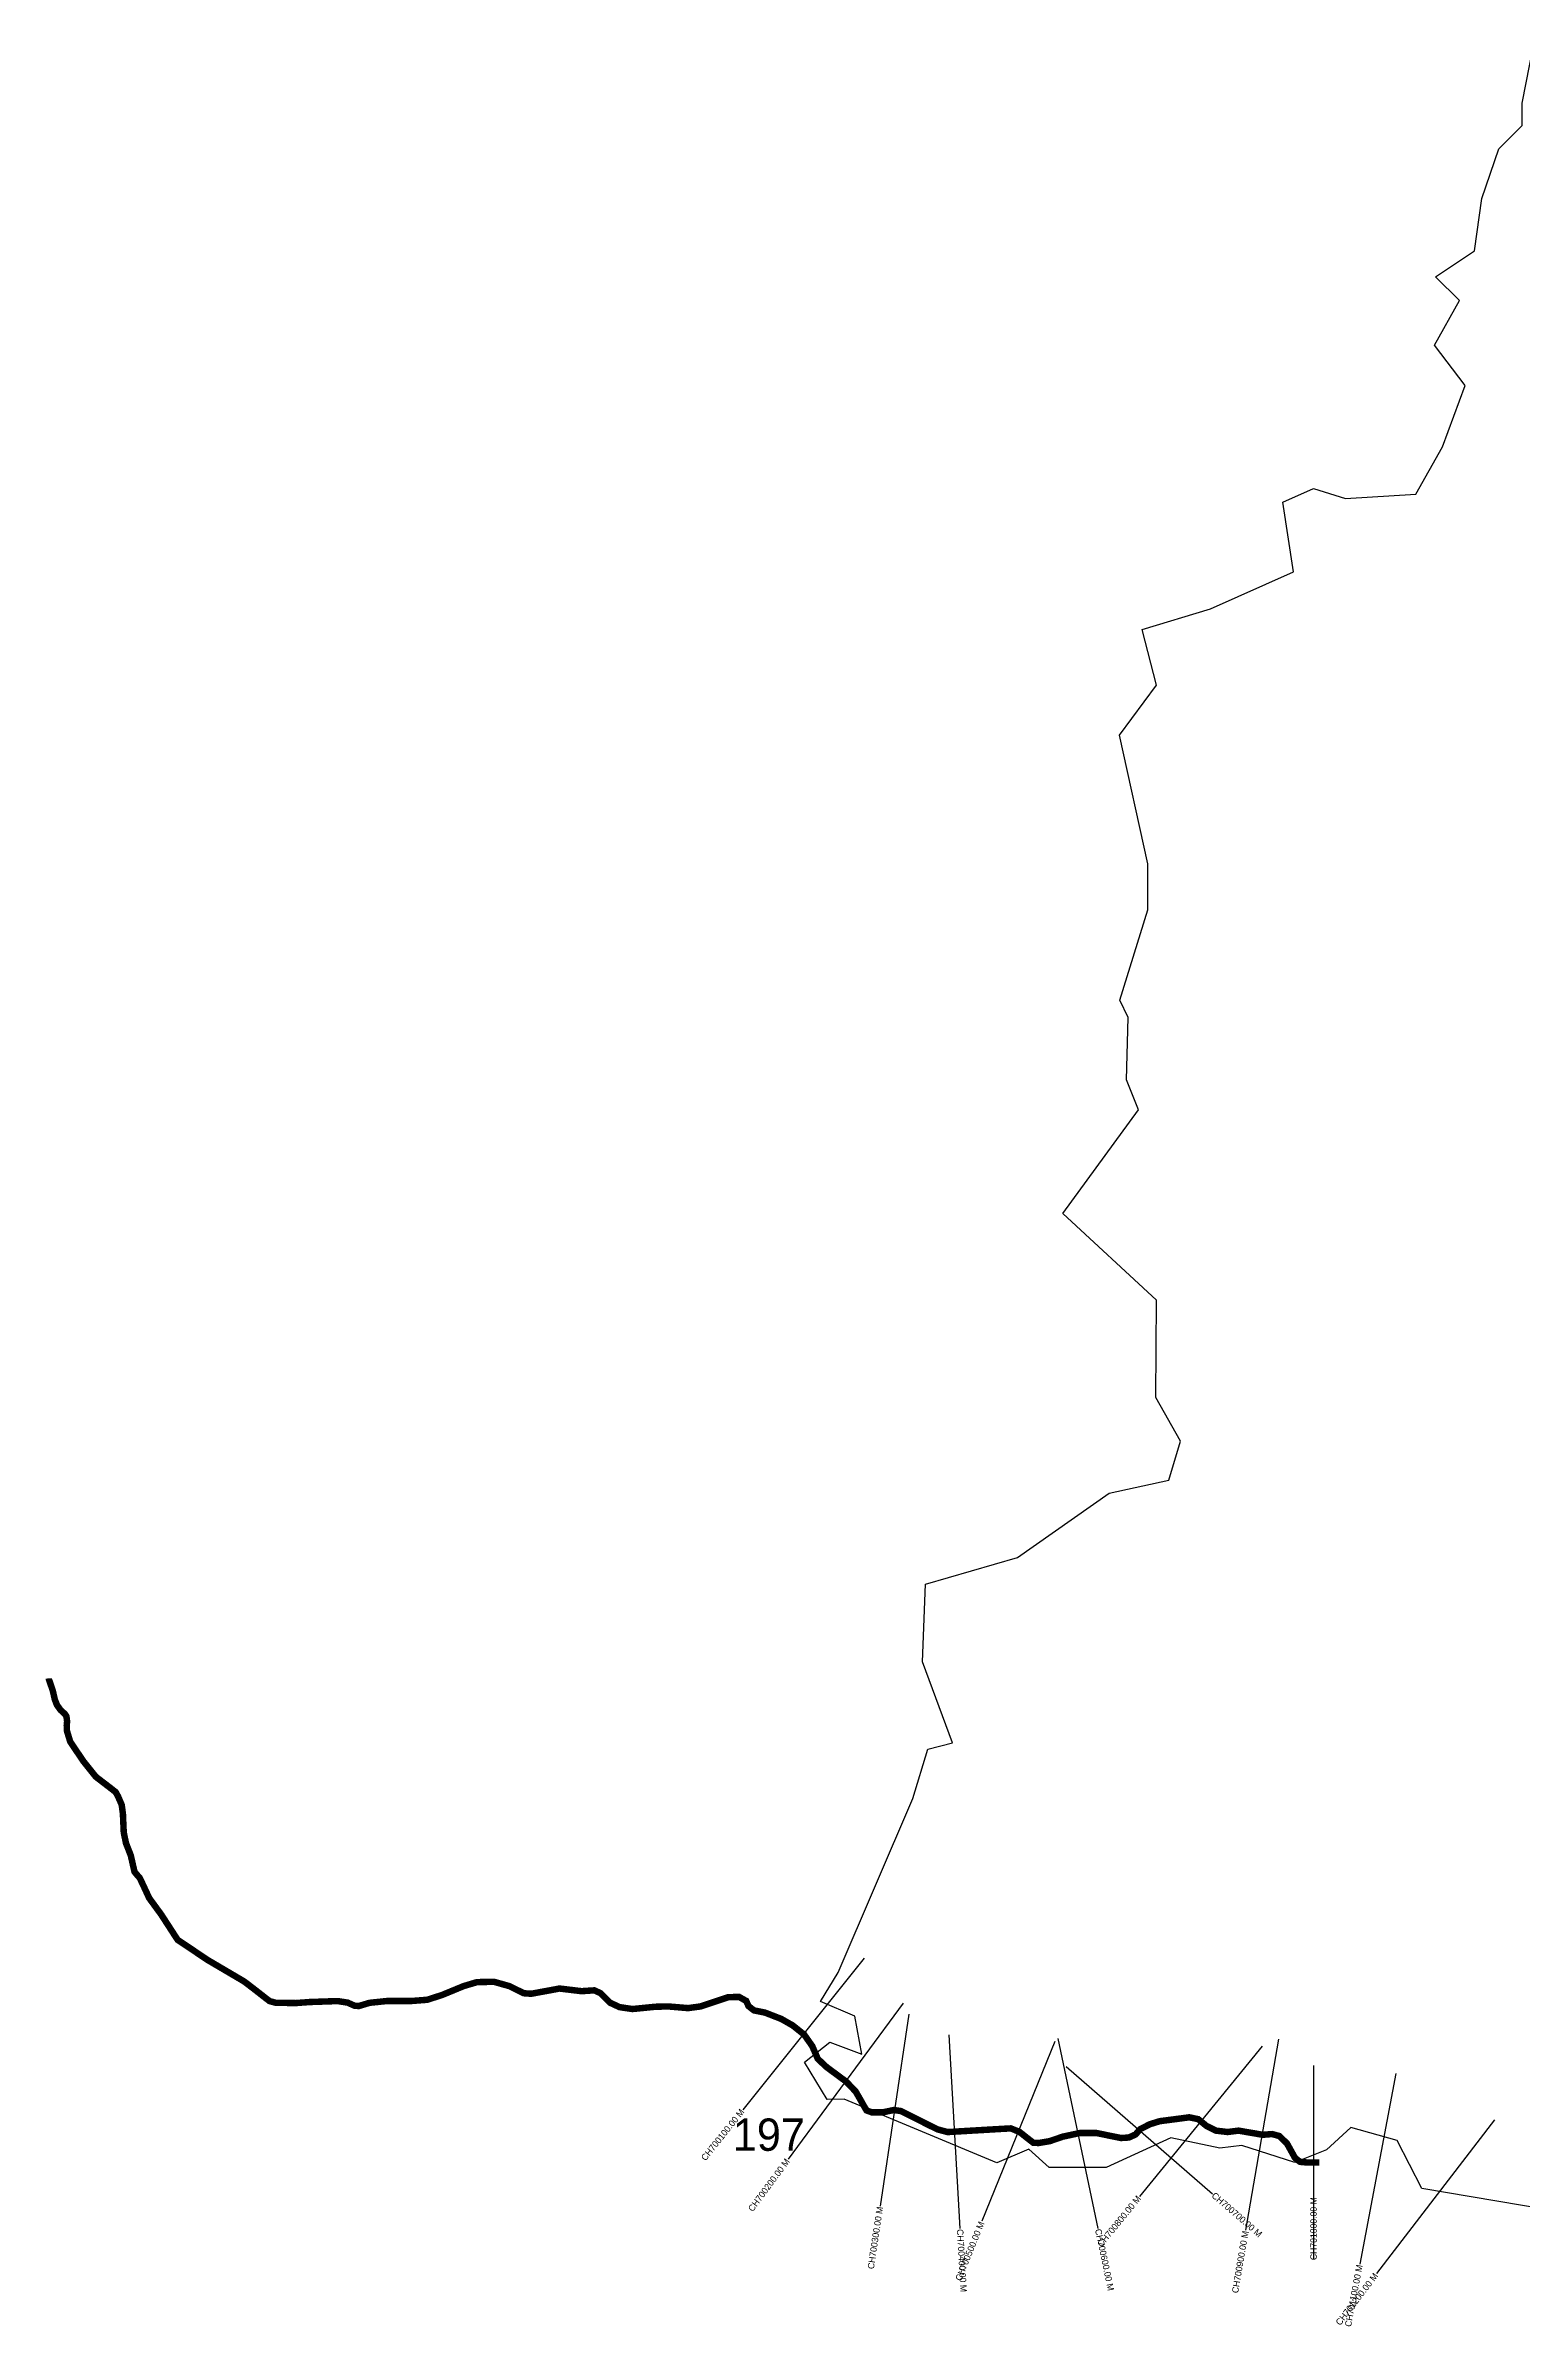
# Model space of a CAD drawing. Header units: metres. Extents: x 346663 to 350968, y 1759249 to 1763161.
# Drawn here: x 346663 to 348947, y 1759249 to 1762777 of the extents above; entities that cross this region are included whole.
import ezdxf
from ezdxf.enums import TextEntityAlignment as Align

# ---------------------------------------------------------------- set-up
doc = ezdxf.new("R2010")
doc.units = ezdxf.units.M
for name, color, linetype in [('CS', 134, 'Continuous'), ('CSMark', 6, 'Continuous'), ('UNPROTECTED', 10, 'Continuous')]:
    doc.layers.add(name, color=color, linetype=linetype)

msp = doc.modelspace()

# ---------------------------------------------------------------- linework, layer by layer
at = {"color": 6}
msp.add_lwpolyline([(348983.8, 1759430.5), (348791.8, 1759462.7), (348753.6, 1759537.1), (348681.6, 1759557.2), (348644.1, 1759522.3), (348595.1, 1759502.7), (348513.1, 1759529.4), (348479.3, 1759524.9), (348403.5, 1759541.1), (348303.2, 1759495.3), (348215.1, 1759495.3), (348183.6, 1759523.6), (348134.4, 1759502.2), (347898, 1759601.1), (347871.7, 1759600.3), (347837, 1759657.9), (347876.3, 1759689.2), (347925.8, 1759670.7), (347914.9, 1759729), (347861.7, 1759752.1), (347888.7, 1759797), (348004.6, 1760066), (348027.4, 1760142), (348065.9, 1760151.8), (348019.5, 1760277.4), (348023.8, 1760397.6), (348166.2, 1760438.5), (348308.3, 1760537.9), (348400.5, 1760558.2), (348418.5, 1760618.3), (348380.3, 1760686.1), (348381.1, 1760836.6), (348236.2, 1760970.4), (348353.6, 1761130.7), (348335.1, 1761177.5), (348337.2, 1761273.5), (348324.8, 1761300.3), (348367.6, 1761440.2), (348367.8, 1761511.4), (348323.8, 1761710.6), (348381.2, 1761787.6), (348359.3, 1761874), (348465, 1761905.8), (348593.1, 1761963), (348576.6, 1762070.5), (348624.1, 1762091.9), (348673.6, 1762076.2), (348782.4, 1762083), (348823.7, 1762156.1), (348858.5, 1762250.9), (348811.3, 1762313.4), (348849.8, 1762382.5), (348812.5, 1762419.3), (348873.3, 1762459.2), (348884.4, 1762540.3), (348910.8, 1762617.4), (348946.7, 1762653.2), (348946.9, 1762687.6), (348964.2, 1762776.8)], dxfattribs=at)
at = {"layer": 'CS'}
for p, q in [((347929, 1759818.7), (347741.4, 1759584.6)), ((347989.6, 1759749.4), (347811.4, 1759508.1)), ((347998.2, 1759732.3), (347953.7, 1759435.6)), ((348059.9, 1759700.4), (348077.3, 1759400.9)), ((348223.8, 1759690.1), (348111.3, 1759412)), ((348228.5, 1759694.6), (348290.7, 1759401.1)), ((348544.5, 1759683), (348354.8, 1759450.5)), ((348569.9, 1759693.8), (348519.1, 1759398.1)), ((348241.3, 1759651.2), (348468, 1759454.7)), ((348624.1, 1759652.9), (348624.1, 1759352.9)), ((348751.2, 1759640.6), (348695.5, 1759345.8)), ((348904.1, 1759569.1), (348721.3, 1759331.1))]:
    msp.add_line(p, q, dxfattribs=at)
at = {"layer": 'UNPROTECTED', "const_width": 10, "flags": 128}
msp.add_lwpolyline([(346668.3, 1760251.6), (346668.4, 1760250), (346671.6, 1760240.7), (346674.4, 1760232.5), (346677.4, 1760219.3), (346680.6, 1760210.8), (346686.3, 1760202.8), (346693.1, 1760196.5), (346695.5, 1760192.8), (346696.5, 1760184.8), (346695.9, 1760179), (346696.2, 1760170.6), (346701.3, 1760153.7), (346721.9, 1760123.2), (346740.9, 1760099.5), (346763.3, 1760082.3), (346771.6, 1760075.8), (346775.4, 1760068.9), (346780.9, 1760056.1), (346782.8, 1760042.4), (346784.1, 1760013.3), (346787.5, 1759996.9), (346795, 1759977.7), (346798.6, 1759961.8), (346800.8, 1759952.4), (346803.8, 1759948.8), (346808.9, 1759942.9), (346815.1, 1759929.8), (346823.4, 1759911.9), (346841.9, 1759886.6), (346867.4, 1759847.3), (346913.9, 1759816.1), (346970.5, 1759782.8), (346986.9, 1759770.2), (347000.6, 1759759.5), (347009.5, 1759752.6), (347018.9, 1759750), (347049.8, 1759749.5), (347071.5, 1759751.1), (347114.8, 1759752.6), (347130.3, 1759750.2), (347140.8, 1759745.5), (347147.7, 1759744.9), (347152.2, 1759746.3), (347164.3, 1759749.9), (347176.9, 1759751.2), (347192.3, 1759752.8), (347207.4, 1759752.8), (347228.6, 1759752.7), (347253.4, 1759754.6), (347276.4, 1759762), (347309.6, 1759775.7), (347330.4, 1759781.9), (347356.8, 1759782.4), (347380.4, 1759775.7), (347402.9, 1759764.7), (347414.2, 1759763.9), (347441.5, 1759768.9), (347458, 1759772), (347474.6, 1759770), (347492.1, 1759767.9), (347511.8, 1759769.2), (347521.3, 1759764.9), (347536.1, 1759750.1), (347550.9, 1759743.2), (347570.8, 1759740.3), (347606, 1759743.8), (347626, 1759744.3), (347656.8, 1759741.7), (347676.1, 1759744.3), (347704, 1759753.6), (347719.2, 1759758.7), (347735.9, 1759758.9), (347746.8, 1759752.8), (347750.2, 1759744.9), (347758.7, 1759738.2), (347775.7, 1759734.8), (347800.9, 1759725), (347818.7, 1759714.9), (347836.4, 1759700.7), (347848.9, 1759682.9), (347857.4, 1759663.3), (347870.9, 1759650.6), (347901.4, 1759628), (347916.1, 1759612.6), (347922.2, 1759602), (347929.3, 1759589.5), (347932.8, 1759583.5), (347940.8, 1759580.6), (347958, 1759580.6), (347975.3, 1759584.1), (347985.9, 1759582.5), (348000.3, 1759575.3), (348012, 1759569.5), (348018.3, 1759566.3), (348028.6, 1759561.1), (348042.8, 1759554.1), (348058.3, 1759550), (348090.2, 1759551.9), (348134.5, 1759554.5), (348155.9, 1759555.7), (348169.3, 1759550.3), (348183.1, 1759539.4), (348190.8, 1759533.4), (348199, 1759533.1), (348216.3, 1759536), (348236.3, 1759542.9), (348262.6, 1759548.5), (348288.7, 1759548.5), (348309.6, 1759544.2), (348326.4, 1759540.8), (348338.6, 1759541.6), (348348.9, 1759546.3), (348355.8, 1759554.3), (348370.7, 1759562), (348386.1, 1759566.8), (348408.3, 1759569.7), (348431.8, 1759572.8), (348445.7, 1759570), (348458.7, 1759559.4), (348473.3, 1759552.2), (348491.1, 1759550.1), (348508.1, 1759552.2), (348525.1, 1759549.3), (348545.5, 1759545.8), (348560, 1759546.9), (348571.2, 1759543.9), (348583.1, 1759532.3), (348592.1, 1759516.1), (348595.5, 1759510), (348603.3, 1759503.9), (348615, 1759502.9), (348633.3, 1759502.9)], dxfattribs=at)

# ---------------------------------------------------------------- texts
at = {"insert": (347726, 1759571), "char_height": 50, "attachment_point": 1}
msp.add_mtext_dynamic_manual_height_columns('\\pxt1;197', width=70.183, gutter_width=1, heights=[0], dxfattribs=at)
at = {"layer": 'CSMark'}
for s, rotation, p in [('CH700100.00 M', 51.3029, (347740.8, 1759583.8)), ('CH700200.00 M', 53.5431, (347810.8, 1759507.3)), ('CH700300.00 M', 81.4747, (347953.6, 1759434.6)), ('CH700800.00 M', 50.7872, (348354.2, 1759449.8)), ('CH700500.00 M', 67.9706, (348110.9, 1759411)), ('CH700900.00 M', 80.2528, (348519, 1759397.1)), ('CH701200.00 M', 52.4802, (348720.7, 1759330.3)), ('CH701100.00 M', 79.2971, (348695.3, 1759344.8))]:
    msp.add_text(s, height=10, rotation=rotation, dxfattribs=at).set_placement(p, align=Align.MIDDLE_RIGHT)
for s, rotation, p in [('CH700700.00 M', 319.071, (348468.8, 1759454)), ('CH701000.00 M', 90, (348624.1, 1759351.9)), ('CH700400.00 M', 273.3374, (348077.4, 1759399.9)), ('CH700600.00 M', 281.9717, (348290.9, 1759400.1))]:
    msp.add_text(s, height=10, rotation=rotation, dxfattribs=at).set_placement(p, align=Align.MIDDLE_LEFT)

doc.saveas('drawing.dxf')
